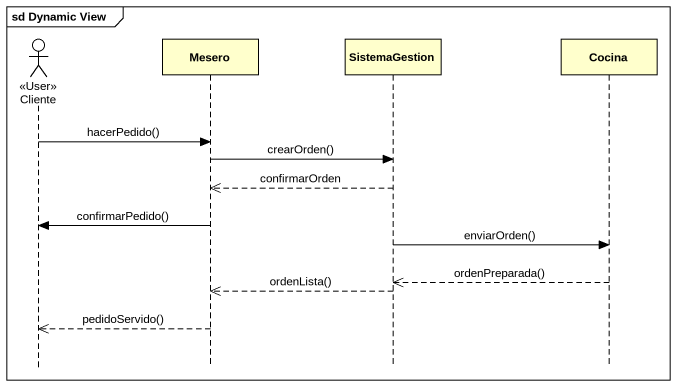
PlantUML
@startuml
mainframe sd Dynamic View
hide footbox
actor Cliente <<User>>
participant Mesero
participant SistemaGestion
participant Cocina

Cliente -> Mesero : hacerPedido()
Mesero -> SistemaGestion : crearOrden()
SistemaGestion -->> Mesero : confirmarOrden
Mesero -> Cliente : confirmarPedido()
SistemaGestion -> Cocina : enviarOrden()
Cocina -->> SistemaGestion : ordenPreparada()
SistemaGestion -->> Mesero : ordenLista()
Mesero -->> Cliente : pedidoServido()
@enduml
